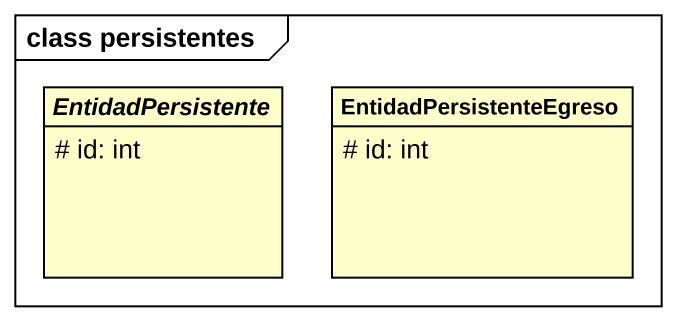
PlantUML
@startuml
mainframe class persistentes
hide circle
hide empty members
skinparam classAttributeIconSize 0
abstract class EntidadPersistente {
  # id: int
}
class EntidadPersistenteEgreso {
  # id: int
}
@enduml
